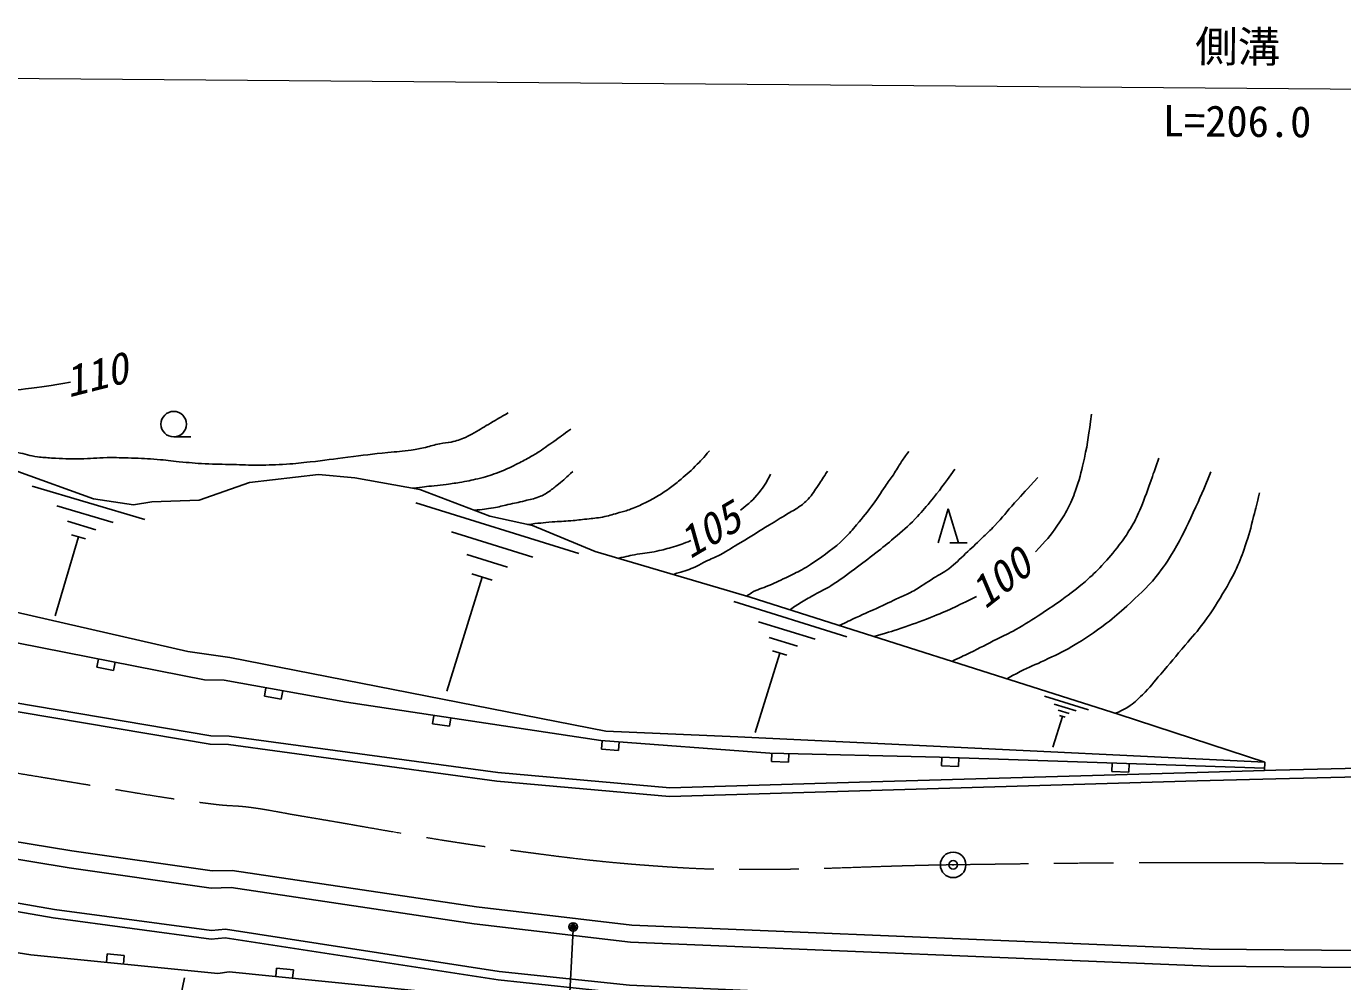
# Model space of a CAD drawing. Units: millimetres, scale not verified. Extents: x 40000 to 680000, y 20000 to 380000.
# Drawn here: x 214688 to 292050, y 262310 to 318431 of the extents above; entities that cross this region are included whole.
import ezdxf
from ezdxf.enums import TextEntityAlignment as Align

# ---------------------------------------------------------------- set-up
doc = ezdxf.new("R2010")
doc.units = ezdxf.units.MM
doc.header["$LTSCALE"] = 1000
doc.header["$PDMODE"] = 32
doc.header["$PDSIZE"] = 500
doc.linetypes.add('CHAIN', pattern=[18.5, 12, -1.5, 3.5, -1.5])
for name, color, linetype, lineweight in [('M-BGD', 7, 'Continuous', 25), ('M-BMK', 2, 'CHAIN', 13), ('M-BMK-SRVR', 3, 'Continuous', 25), ('M-STR-HTXT', 7, 'Continuous', 13), ('M-STR-STRC', 7, 'Continuous', 25)]:
    doc.layers.add(name, color=color, linetype=linetype, lineweight=lineweight)
doc.styles.add('@ＭＳ ゴシック', font='')
doc.styles.add('ＭＳ ゴシック', font='')
doc.styles.get('@ＭＳ ゴシック').set_extended_font_data('@MS Gothic')
doc.styles.get('ＭＳ ゴシック').set_extended_font_data('MS Gothic')

msp = doc.modelspace()

# ---------------------------------------------------------------- linework, layer by layer
at = {"layer": 'M-BGD'}
for p, q in [((223351, 294312), (224351, 294312)), ((215021, 291416), (221655, 289452)), ((216483, 290261), (219800, 289280)), ((237579, 290440), (247150, 287467)), ((217116, 289353), (218775, 288862)), ((268272, 288096), (268872, 290096)), ((268872, 290096), (269472, 288096)), ((217335, 288566), (218164, 288321)), ((239675, 288740), (244460, 287253)), ((217749, 288444), (216375, 283800)), ((269972, 288096), (268972, 288096)), ((240574, 287411), (242966, 286668)), ((240874, 286268), (242071, 285897)), ((241473, 286082), (239391, 279383)), ((256261, 284637), (262908, 282571)), ((257716, 283456), (261040, 282423)), ((258341, 282533), (260002, 282016)), ((258965, 281610), (257519, 276956)), ((258549, 281739), (259380, 281481)), ((218932, 281273), (218835, 280783)), ((219816, 280590), (219913, 281080)), ((218835, 280783), (219816, 280590)), ((228773, 279577), (228685, 279085)), ((229669, 278909), (229758, 279401)), ((228685, 279085), (229669, 278909)), ((274519, 279079), (277117, 278272)), ((275088, 278617), (276386, 278214)), ((238640, 277954), (238565, 277459)), ((239554, 277310), (239628, 277804)), ((275576, 277896), (275011, 276077)), ((275332, 278256), (275981, 278055)), ((275413, 277946), (275738, 277845)), ((238565, 277459), (239554, 277310)), ((248528, 276464), (248491, 275966)), ((249488, 275892), (249525, 276391)), ((248491, 275966), (249488, 275892)), ((258501, 275737), (258489, 275238)), ((259488, 275212), (259501, 275712)), ((268498, 275484), (268482, 274984)), ((269481, 274951), (269497, 275451)), ((258489, 275238), (259488, 275212)), ((268482, 274984), (269481, 274951)), ((278493, 275155), (278476, 274655)), ((278476, 274655), (279476, 274622)), ((279476, 274622), (279492, 275122)), ((287446, 274710), (287471, 275205)), ((219447, 263938), (219397, 263441)), ((220442, 263839), (219447, 263938)), ((220392, 263342), (220442, 263839)), ((229393, 263112), (229343, 262614)), ((230388, 263011), (229393, 263112)), ((223341, 259412), (223978, 262529)), ((230338, 262514), (230388, 263011))]:
    msp.add_line(p, q, dxfattribs=at)
for points in [[(287471, 275205), (266371, 276225), (256511, 276700), (248737, 277028), (226647, 281349), (224181, 281703), (211244, 284664), (202440, 287573), (193271, 291382), (188758, 293626), (182580, 296936), (181330, 296519), (177133, 289456), (174247, 282660), (173792, 280072), (173620, 278518), (173714, 273517), (175286, 269984), (179549, 266638), (193437, 258547)], [(287471, 275205), (278908, 278010), (257219, 284889), (248115, 287574), (244434, 289102), (241925, 289648), (237814, 291230), (234003, 291901), (231864, 292102), (227800, 291638), (224846, 290590), (222069, 290503), (220985, 290319), (218631, 290667), (214198, 292274)], [(185599, 287978), (207347, 283548), (225154, 280051), (226323, 280016), (233495, 278732), (248450, 276470), (258381, 275740), (268354, 275489), (287464, 274859)], [(389765, 284728), (386514, 281876), (347106, 276932), (329725, 275615), (324092, 275344), (315643, 274895), (288127, 274229), (283504, 274102), (263669, 273526), (252491, 273189), (242349, 274098), (226572, 276240), (225485, 276258), (212566, 278435), (203571, 280077), (184657, 284118)], [(386438, 282955), (347065, 277706), (329701, 276114), (324066, 275843), (315781, 275399), (288114, 274728), (283490, 274601), (263654, 274026), (252505, 273690), (242405, 274595), (226610, 276739), (225531, 276757), (212652, 278927), (203669, 280568), (184762, 284607)], [(354691, 267145), (319387, 264429), (301800, 264055), (284200, 264218), (250277, 265620), (241139, 266701), (226791, 268842), (225601, 268813), (217363, 269992), (211247, 270987), (204442, 272122), (198424, 273454), (190466, 275226), (182905, 276961)], [(354768, 266148), (319436, 263430), (301806, 263055), (284175, 263218), (250197, 264622), (241006, 265710), (226729, 267840), (225542, 267811), (217211, 269003), (204253, 271139), (190246, 274250), (182668, 275989)], [(367969, 244344), (368348, 246947), (367955, 252936), (366653, 257276), (365866, 258762), (365063, 260226), (363803, 261444), (361586, 262633), (359412, 263198), (354817, 263365), (328516, 260969), (308089, 260051), (292207, 259978), (273531, 260556), (249762, 261631), (242415, 262417), (226378, 264882), (225557, 264816), (216266, 266061), (204337, 268140), (190889, 271053), (181995, 273239)], [(368464, 244272), (368851, 246927), (368451, 253025), (367118, 257469), (365466, 260531), (364101, 261852), (361770, 263102), (359485, 263695), (354803, 263866), (328482, 261468), (308077, 260550), (292213, 260478), (273550, 261055), (250135, 262114), (242479, 262913), (226396, 265385), (225571, 265319), (216342, 266555), (204433, 268631), (191001, 271540), (182115, 273725)], [(251847, 254878), (245279, 261006), (226599, 262891), (225943, 262789), (214953, 263883), (188787, 268013), (181042, 269340)]]:
    msp.add_lwpolyline(points, dxfattribs=at)
msp.add_circle((223351, 295062), 750, dxfattribs=at)
for points, knots in [([(217275, 297520), (216012, 297311), (215668, 297245), (214631, 297132), (213958, 297058), (213582, 297008), (212906, 296977), (212507, 296958), (212282, 296959), (211883, 296979), (211099, 297016), (210663, 297093), (209883, 297185), (208939, 297295), (208406, 297332), (207467, 297488), (206319, 297679), (205926, 297789), (204559, 298138)], [0, 0, 0, 0, 1, 1, 1, 2, 2, 2, 3, 3, 3, 4, 4, 4, 5, 5, 5, 6, 6, 6, 6]), ([(243015, 295734), (242509, 295439), (242381, 295365), (241976, 295126), (241600, 294905), (241396, 294769), (241015, 294556), (240814, 294444), (240702, 294378), (240491, 294285), (240178, 294146), (239989, 294097), (239657, 294013), (239399, 293947), (239243, 293966), (238982, 293911), (238650, 293842), (238472, 293771), (238142, 293694), (237820, 293619), (237638, 293578), (237310, 293532), (236774, 293457), (236469, 293454), (235930, 293397), (235015, 293300), (234504, 293236), (233590, 293124), (232724, 293017), (232241, 292936), (231373, 292840), (230832, 292780), (230528, 292749), (229985, 292712), (229332, 292667), (228965, 292658), (228310, 292653), (227730, 292648), (227406, 292674), (226826, 292689), (226187, 292705), (225829, 292700), (225191, 292734), (224599, 292767), (224268, 292801), (223678, 292855), (223172, 292901), (222892, 292952), (222386, 292990), (221792, 293036), (221459, 293051), (220864, 293071), (220304, 293089), (219990, 293102), (219429, 293094), (218813, 293085), (218470, 293031), (217854, 293023), (217194, 293014), (216823, 293037), (216164, 293073), (215842, 293091), (215662, 293104), (215342, 293145), (214881, 293205), (214637, 293317), (214178, 293390), (213914, 293432), (213765, 293450), (213500, 293481), (212890, 293552), (212680, 293550), (211931, 293582)], [0, 0, 0, 0, 1, 1, 1, 2, 2, 2, 3, 3, 3, 4, 4, 4, 5, 5, 5, 6, 6, 6, 7, 7, 7, 8, 8, 8, 9, 9, 9, 10, 10, 10, 11, 11, 11, 12, 12, 12, 13, 13, 13, 14, 14, 14, 15, 15, 15, 16, 16, 16, 17, 17, 17, 18, 18, 18, 19, 19, 19, 20, 20, 20, 21, 21, 21, 22, 22, 22, 23, 23, 23, 24, 24, 24, 24]), ([(277279, 295647), (277124, 294421), (277094, 294061), (276868, 293065), (276714, 292386), (276640, 292000), (276412, 291343), (276245, 290863), (276144, 290595), (275916, 290140), (275707, 289723), (275557, 289506), (275296, 289120), (274852, 288461), (274633, 288256), (273991, 287560)], [0, 0, 0, 0, 1, 1, 1, 2, 2, 2, 3, 3, 3, 4, 4, 4, 5, 5, 5, 5]), ([(246683, 294763), (246198, 294415), (246075, 294327), (245683, 294050), (245356, 293819), (245179, 293680), (244844, 293462), (244621, 293317), (244492, 293243), (244260, 293112), (243951, 292938), (243775, 292844), (243455, 292688), (243073, 292503), (242863, 292390), (242467, 292240), (242048, 292081), (241807, 292008), (241375, 291895), (240952, 291785), (240711, 291739), (240280, 291662), (239926, 291599), (239725, 291573), (239368, 291525), (239095, 291489), (238940, 291476), (238666, 291445), (238175, 291389), (238022, 291371), (237410, 291301)], [0, 0, 0, 0, 1, 1, 1, 2, 2, 2, 3, 3, 3, 4, 4, 4, 5, 5, 5, 6, 6, 6, 7, 7, 7, 8, 8, 8, 9, 9, 9, 10, 10, 10, 10]), ([(254835, 293502), (254457, 293059), (254345, 292930), (254003, 292590), (253639, 292229), (253417, 292044), (253023, 291716), (252774, 291510), (252631, 291399), (252367, 291212), (252094, 291017), (251932, 290918), (251641, 290750), (251379, 290598), (251225, 290525), (250952, 290394), (250633, 290242), (250454, 290157), (250122, 290035), (249860, 289939), (249705, 289911), (249436, 289837), (249094, 289742), (248906, 289672), (248557, 289607), (248197, 289539), (247991, 289532), (247628, 289489), (247260, 289446), (247054, 289419), (246686, 289388), (246262, 289352), (246023, 289350), (245599, 289316), (245026, 289270), (244840, 289247), (244135, 289167)], [0, 0, 0, 0, 1, 1, 1, 2, 2, 2, 3, 3, 3, 4, 4, 4, 5, 5, 5, 6, 6, 6, 7, 7, 7, 8, 8, 8, 9, 9, 9, 10, 10, 10, 11, 11, 11, 12, 12, 12, 12]), ([(266548, 293447), (266340, 293170), (266284, 293093), (266125, 292858), (265927, 292567), (265841, 292387), (265647, 292093), (265464, 291815), (265341, 291673), (265152, 291399), (264874, 290995), (264747, 290749), (264456, 290354), (264099, 289868), (263874, 289615), (263486, 289154), (263217, 288835), (263067, 288655), (262771, 288360), (262120, 287711), (261663, 287447), (260920, 286906), (260722, 286762), (260601, 286696), (260389, 286574), (260043, 286377), (259836, 286291), (259477, 286119), (259028, 285902), (258776, 285781), (258320, 285579), (257923, 285404), (257664, 285378), (257299, 285144), (257186, 285072), (257140, 285047), (257017, 284949)], [0, 0, 0, 0, 1, 1, 1, 2, 2, 2, 3, 3, 3, 4, 4, 4, 5, 5, 5, 6, 6, 6, 7, 7, 7, 8, 8, 8, 9, 9, 9, 10, 10, 10, 11, 11, 11, 12, 12, 12, 12]), ([(281252, 293065), (281068, 292544), (281020, 292411), (280868, 291993), (280586, 291216), (280454, 290770), (280127, 290011), (279939, 289573), (279818, 289332), (279573, 288923), (279342, 288536), (279195, 288329), (278923, 287969), (278551, 287478), (278319, 287220), (277901, 286766), (277544, 286377), (277327, 286173), (276930, 285824), (276414, 285370), (276091, 285155), (275538, 284747), (275092, 284418), (274832, 284247), (274370, 283942), (273783, 283555), (273451, 283342), (272840, 282994), (272419, 282753), (272164, 282655), (271732, 282436), (271106, 282120), (270762, 281930), (270131, 281624), (269723, 281426), (269591, 281363), (269081, 281127)], [0, 0, 0, 0, 1, 1, 1, 2, 2, 2, 3, 3, 3, 4, 4, 4, 5, 5, 5, 6, 6, 6, 7, 7, 7, 8, 8, 8, 9, 9, 9, 10, 10, 10, 11, 11, 11, 12, 12, 12, 12]), ([(246809, 292277), (246404, 291917), (246298, 291817), (245955, 291540), (245745, 291370), (245637, 291260), (245410, 291112), (245189, 290968), (245062, 290885), (244817, 290787), (244503, 290662), (244310, 290641), (243982, 290559), (243597, 290463), (243379, 290420), (242991, 290333), (242661, 290259), (242478, 290208), (242145, 290147), (241700, 290066), (241541, 290056), (240996, 290006)], [0, 0, 0, 0, 1, 1, 1, 2, 2, 2, 3, 3, 3, 4, 4, 4, 5, 5, 5, 6, 6, 6, 7, 7, 7, 7]), ([(261770, 292293), (261513, 291891), (261443, 291783), (261222, 291463), (260998, 291140), (260897, 290937), (260629, 290649), (260433, 290439), (260299, 290344), (260064, 290178), (259810, 289999), (259647, 289930), (259381, 289770), (258981, 289528), (258759, 289389), (258360, 289145), (257701, 288741), (257335, 288512), (256674, 288113), (256204, 287829), (255953, 287647), (255467, 287393), (255139, 287222), (254943, 287149), (254611, 286986), (254378, 286871), (254254, 286792), (254018, 286684), (253635, 286510), (253403, 286453), (253001, 286327), (252876, 286287), (252836, 286274), (252681, 286228)], [0, 0, 0, 0, 1, 1, 1, 2, 2, 2, 3, 3, 3, 4, 4, 4, 5, 5, 5, 6, 6, 6, 7, 7, 7, 8, 8, 8, 9, 9, 9, 10, 10, 10, 11, 11, 11, 11]), ([(258430, 292117), (258165, 291610), (258062, 291434), (257756, 291046), (257389, 290581), (257190, 290434), (256656, 290003)], [0, 0, 0, 0, 1, 1, 1, 2, 2, 2, 2]), ([(269251, 292411), (268580, 291479), (268403, 291211), (267799, 290490), (267467, 290094), (267286, 289867), (266929, 289495), (266477, 289024), (266183, 288802), (265689, 288376), (265279, 288021), (265040, 287833), (264614, 287498), (264133, 287119), (263857, 286914), (263363, 286552), (262826, 286157), (262536, 285919), (261971, 285566), (261617, 285345), (261400, 285254), (261035, 285052), (260723, 284880), (260543, 284794), (260240, 284606), (259968, 284437), (259877, 284374), (259559, 284147)], [0, 0, 0, 0, 1, 1, 1, 2, 2, 2, 3, 3, 3, 4, 4, 4, 5, 5, 5, 6, 6, 6, 7, 7, 7, 8, 8, 8, 9, 9, 9, 9]), ([(274129, 291919), (273464, 291203), (273292, 291019), (272767, 290432), (272307, 289917), (272076, 289605), (271602, 289103), (271313, 288798), (271135, 288644), (270833, 288352), (270468, 287998), (270266, 287798), (269892, 287454), (269509, 287101), (269309, 286883), (268894, 286568), (268576, 286326), (268364, 286239), (268026, 286026), (267562, 285735), (267314, 285550), (266839, 285278), (266574, 285126), (266411, 285069), (266136, 284937), (265633, 284697), (265351, 284563), (264845, 284330), (264304, 284080), (263995, 283954), (263455, 283701), (263067, 283518), (262943, 283459), (262466, 283225)], [0, 0, 0, 0, 1, 1, 1, 2, 2, 2, 3, 3, 3, 4, 4, 4, 5, 5, 5, 6, 6, 6, 7, 7, 7, 8, 8, 8, 9, 9, 9, 10, 10, 10, 11, 11, 11, 11]), ([(284307, 292255), (283833, 291109), (283704, 290795), (283271, 289881), (282849, 288987), (282626, 288478), (282126, 287626), (281762, 287005), (281531, 286670), (281084, 286108), (280490, 285361), (280058, 285029), (279364, 284375), (278918, 283956), (278652, 283738), (278168, 283363), (277412, 282777), (276960, 282484), (276137, 281997), (275529, 281637), (275160, 281486), (274522, 281182), (273971, 280919), (273645, 280807), (273102, 280527), (272791, 280367), (272686, 280312), (272314, 280102)], [0, 0, 0, 0, 1, 1, 1, 2, 2, 2, 3, 3, 3, 4, 4, 4, 5, 5, 5, 6, 6, 6, 7, 7, 7, 8, 8, 8, 9, 9, 9, 9]), ([(287154, 291027), (287002, 290351), (286959, 290171), (286818, 289627), (286644, 288950), (286549, 288569), (286327, 287906), (286151, 287383), (286039, 287093), (285810, 286591), (285585, 286098), (285431, 285833), (285158, 285365), (284704, 284584), (284428, 284157), (283903, 283422), (283505, 282866), (283224, 282600), (282786, 282075), (282231, 281411), (281922, 281037), (281355, 280381), (280940, 279901), (280739, 279600), (280279, 279163), (279963, 278863), (279796, 278674), (279426, 278445), (279154, 278277), (279038, 278219), (278693, 278078)], [0, 0, 0, 0, 1, 1, 1, 2, 2, 2, 3, 3, 3, 4, 4, 4, 5, 5, 5, 6, 6, 6, 7, 7, 7, 8, 8, 8, 9, 9, 9, 10, 10, 10, 10]), ([(253748, 288217), (253262, 288034), (253126, 287981), (252718, 287857), (252343, 287744), (252131, 287682), (251747, 287600), (251299, 287505), (251039, 287502), (250589, 287418), (250146, 287336), (250000, 287302), (249462, 287177)], [0, 0, 0, 0, 1, 1, 1, 2, 2, 2, 3, 3, 3, 4, 4, 4, 4]), ([(270530, 284932), (269262, 284316), (268910, 284128), (267832, 283704), (267160, 283440), (266780, 283303), (266096, 283073), (265479, 282867), (265274, 282805), (264507, 282578)], [0, 0, 0, 0, 1, 1, 1, 2, 2, 2, 3, 3, 3, 3])]:
    msp.add_open_spline(points, degree=3, knots=knots, dxfattribs=at)
at = {"layer": 'M-BMK'}
msp.add_open_spline([(565334, 313074), (563109, 312244), (562469, 312031), (560603, 311454), (557850, 310602), (556264, 310267), (553447, 309660), (549816, 308879), (547759, 308554), (544113, 307843), (537812, 306614), (534251, 306078), (527983, 304689), (519769, 302868), (515232, 301573), (507068, 299540), (503266, 298594), (501155, 297990), (497340, 297097), (493154, 296117), (490779, 295701), (486564, 294859), (482748, 294096), (480596, 293743), (476780, 292987), (472767, 292192), (470529, 291700), (466526, 290856), (456346, 288711), (450665, 287404), (440475, 285308), (434235, 284024), (430724, 283381), (424457, 282233), (415768, 280640), (410880, 279863), (402157, 278468), (396447, 277555), (393235, 277131), (387512, 276310), (380209, 275263), (376107, 274754), (368792, 273794), (367114, 273574), (366174, 273450), (364493, 273253), (360611, 272799), (358435, 272555), (354544, 272191), (345262, 271324), (340054, 270933), (330756, 270268), (326053, 269932), (323412, 269819), (318701, 269625), (311670, 269335), (307726, 269267), (300689, 269199), (293932, 269133), (290147, 269306), (283390, 269297), (277830, 269290), (274715, 269245), (269155, 269170), (264198, 269102), (261423, 268862), (256465, 268893), (254598, 268904), (253551, 268960), (251689, 269094), (248199, 269345), (246253, 269612), (242785, 270078), (238113, 270707), (235525, 271258), (230874, 272026), (229610, 272235), (228910, 272411), (227638, 272565), (226990, 272644), (226620, 272619), (225972, 272695), (222856, 273062), (221127, 273399), (218031, 273908), (208413, 275490), (203024, 276378), (193449, 278204), (189637, 278930), (187522, 279447), (183752, 280368), (178429, 281669), (175468, 282488), (170213, 284039), (162854, 286212), (158748, 287490), (151449, 289857), (139447, 293751), (132713, 295917), (120862, 300249), (113438, 302962), (109358, 304689), (102012, 307608), (98090, 309166), (95909, 310078), (91992, 311649), (87391, 313494), (84799, 314490), (80210, 316363), (78827, 316927), (78390, 317103), (76671, 317814)], degree=3, knots=[0, 0, 0, 0, 1, 1, 1, 2, 2, 2, 3, 3, 3, 4, 4, 4, 5, 5, 5, 6, 6, 6, 7, 7, 7, 8, 8, 8, 9, 9, 9, 10, 10, 10, 11, 11, 11, 12, 12, 12, 13, 13, 13, 14, 14, 14, 15, 15, 15, 16, 16, 16, 17, 17, 17, 18, 18, 18, 19, 19, 19, 20, 20, 20, 21, 21, 21, 22, 22, 22, 23, 23, 23, 24, 24, 24, 25, 25, 25, 26, 26, 26, 27, 27, 27, 28, 28, 28, 29, 29, 29, 30, 30, 30, 31, 31, 31, 32, 32, 32, 33, 33, 33, 34, 34, 34, 35, 35, 35, 36, 36, 36, 37, 37, 37, 37], dxfattribs=at)
at = {"layer": 'M-BMK-SRVR'}
msp.add_circle((269155, 269170), 750, dxfattribs=at)
msp.add_point((269155, 269170), dxfattribs=at)
at = {"layer": 'M-STR-HTXT'}
msp.add_line((386691, 313953), (185028, 315603), dxfattribs=at)
at = {"layer": 'M-STR-STRC'}
msp.add_line((246817, 265375), (245187, 234717), dxfattribs=at)
for radius in [150, 120, 90, 60, 30]:
    msp.add_circle((246825, 265525), radius, dxfattribs=at)
msp.add_point((246825, 265525), dxfattribs=at)

# ---------------------------------------------------------------- texts
at = {"layer": 'M-BGD', "style": 'ＭＳ ゴシック', "oblique": 15}
for s, rotation, p in [('110', 14.3, (218765, 297973)), ('105', 30.665, (254827, 288856)), ('100', 38.008, (271939, 286025))]:
    msp.add_text(s, height=1833, rotation=rotation, dxfattribs=at).set_placement(p, align=Align.MIDDLE_CENTER)
at = {"layer": 'M-STR-HTXT', "style": 'ＭＳ ゴシック'}
msp.add_text('側溝', height=1833, rotation=359.531, dxfattribs=at).set_placement((285868, 315778), align=Align.BOTTOM_CENTER)
at = {"layer": 'M-STR-HTXT', "style": '@ＭＳ ゴシック'}
msp.add_text('L=206.0', height=1833, rotation=359.531, dxfattribs=at).set_placement((285852, 313778), align=Align.TOP_CENTER)

doc.saveas('drawing.dxf')
